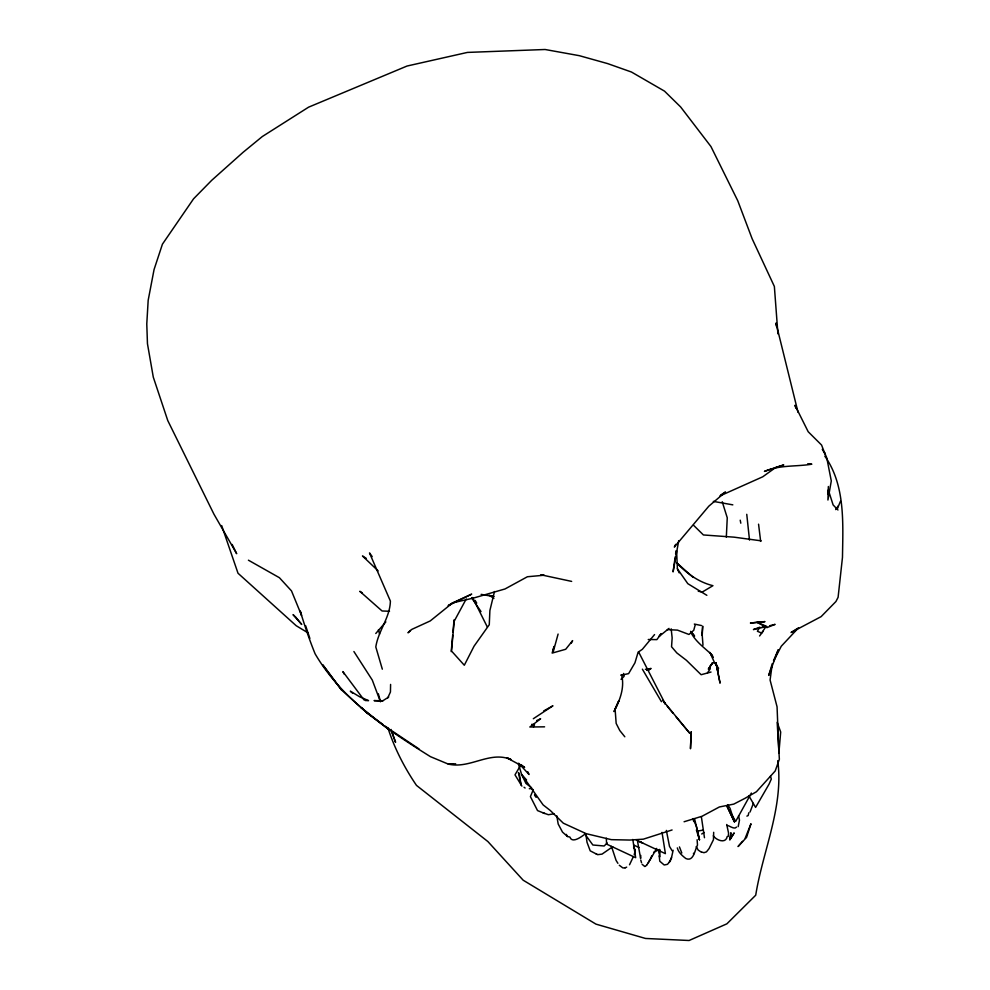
<?xml version="1.0" encoding="UTF-8"?>
<svg xmlns="http://www.w3.org/2000/svg" width="990" height="990" viewBox="0 0 990 990"><rect width="100%" height="100%" fill="white"/><g stroke="black" fill="none" stroke-linecap="round" stroke-linejoin="round"><path stroke-width="1.49" d="M659.687 849.655L659.637 857.068L659.328 850.076M390.592 684.424L390.444 691.985L387.709 697.962M713.679 832.318L713.456 839.718L709.063 848.603L706.452 851.87L703.964 852.699L701.972 852.105M828.358 486.523L827.925 500.024L831.291 480.942L826.786 457.912L824.299 451.972M828.123 494.381L828.296 489.901L833.11 504.912L837.961 509.999M726.326 537.162L727.254 517.782L722.23 501.744M640.777 855.459L640.617 858.466L637.56 841.401L641.136 841.995M748.799 812.778L748.18 815.537L746.893 816.119M702.096 633.538L702.69 626.113L702.232 635.394L702.096 633.538L702.987 645.245M451.23 651.581L452.69 635.184M452.962 632.214L453.754 623.267M659.179 853.108L659.575 849.408M728.232 836.451L728.591 833.258L726.722 824.509M675.192 556.85L673.076 571.911L678.732 540.664M675.613 553.843L676.034 550.824M553.076 652.348L558.1 634.058M738.193 826.638L739.481 820.091L738.552 815.785M727.229 836.513C725.781 844.111 716.29 840.225 713.295 835.795M671.232 858.961L673.138 850.249M494.493 591.525L489.889 610.533L489.27 624.727L474.074 646.161L464.31 665.243L451.514 651.024L454.311 619.728L453.89 621.782L466.228 598.975M553.002 650.665L554.054 646.47L552.135 653.091L565.698 649.279L572.628 640.629L571.23 643.302M695.227 624.801L693.755 630.284L688.966 634.466L677.482 630.123L667.347 629.603M837.379 508.724L840.485 501.212M651.074 857.736L651.68 855.917M697.121 839.73L697.492 845.138C694.968 849.111 693.854 862.24 685.81 858.516C682.271 855.719 678.422 852.501 677.309 847.91M670.614 860.545L667.495 864.332L664.191 864.988L659.773 861.213L659.241 855.867M524.032 787.248L525.121 788.015M753.378 803.36L750.036 812.048M650.987 857.996L646.891 864.926M745.185 838.221L750.977 823.742L746.547 837.391L738.057 846.561L742.512 841.351M533.338 789.55L530.417 796.604L537.533 810.587L544.735 813.495M633.229 856.944L629.529 864.765M736.572 827.083C734.592 829.892 729.692 825.858 727.402 825.437M773.499 660.813L778.239 649.787L768.723 675.415L772.311 663.572L770.084 680.019L777.063 706.823L778.895 752.92L780.689 732.043L777.162 722.279L779.365 759.231L775.207 770.962L756.422 791.752L745.049 798.287L733.763 804.115L719.396 806.961L702.059 816.255L684.09 821.75M751.361 793.052L735.657 821.428L731.14 813.594M634.231 854.741L635.295 849.89L633.55 847.155M533.511 726.908L534.538 724.73L531.717 724.358M669.277 862.34L671.517 857.563M675.65 544.351L674.338 547.086L708.828 506.175L725.497 491.993L720.683 495M773.685 660.899L781.271 646.235L798.546 627.784L791.072 632.511L821.118 616.634L835.931 601.524L838.097 597.317L842.478 557.321C842.96 523.413 845.472 485.187 824.794 456.105M648.351 862.711L656.716 848.405M712.528 662.793L708.432 669.03L712.528 662.793L716.055 663.139L720.064 683.162L715.931 662.619L718.295 673.25L717.775 669.03M520.629 765.332L514.986 774.836L521.891 786.11M707.479 672.854L710.313 668.733L709.669 666.876L712.317 663.312M835.696 509.603L838.32 505.803M661.159 633.625L656.89 639.627L648.252 639.503M660.615 634.318L659.043 636.521L669.03 628.415M759.577 635.964L763.179 631.212M375.779 633.489L385.853 621.893M646.619 865.235L645.208 866.411M654.551 634.578L642.386 649.267L638.117 652.224L634.949 662.817L628.613 673.621L620.891 675.254L621.522 674.648C624.962 687.555 619.851 700.227 614.01 711.575L618.75 700.97L615.099 709.013L616.164 723.418L619.777 730.521L624.814 736.783M584.075 834.793C580.722 837.231 572.059 843.591 569.856 837.057L567.493 836.501L562.506 832.107L558.187 824.014L556.764 815.735M410.33 630.457L408.016 632.808L411.815 629.38L430.229 620.94L452.665 602.848L471.698 594.124L448.161 605.62L452.665 602.848L473.468 598.059L505.011 588.963L527.398 576.749L544.116 575.227L540.849 574.782L571.651 581.402M607.192 843.022L604.148 845.992L592.849 845.002L584.558 833.543M621.039 679.326L624.084 676.368L623.539 673.435M533.325 718.728L552.927 705.808L543.696 710.931M388.699 697.022L382.313 701.106L374.047 700.611L382.92 700.734M612.711 846.722L602.031 854.123L597.663 854.667L596.067 853.813M701.712 833.988L704.199 832.503M711.018 672.037L701.13 674.722L686.392 660.28L676.863 652.967L671.554 646.767L672.148 637.907L671.183 628.836M653.635 852.291L658.857 849.766M719.866 495.953L762.733 476.796L775.888 467.342L783.758 464.941L764.441 471.401C779.365 464.842 796.195 466.773 811.825 464.199L807.692 463.79M626.67 867.129L625.284 867.735M536.716 720.534L540.614 718.79L529.836 727.007L544.587 726.833M646.928 669.945L651.123 668.473L645.381 669.314M672.086 829.966L643.314 839.173L629.801 840.052L611.337 839.656L586.216 833.679L563.298 823.173L550.341 810.538L543.114 804.895L521.631 774.551L518.29 763.451M625.024 868.044L622.76 867.846L619.282 865.248M769.564 625.754L775.108 624.368L766.916 627.623L757.127 622.339L750.408 623.032L764.998 621.609L757.127 622.339L765.406 625.866M766.792 626.46L753.427 629.578L759.8 627.202L757.412 631.286L761.619 633.056L766.161 626.262L762.35 626.831M554.004 813.805L548.373 814.721L542.966 812.765M646.99 670.168L649.626 669.574L646.767 669.982M698.457 830.944L702.937 830.127M529.316 788.733L531.754 788.547M455.647 763.81L448.21 764.057L430.464 756.669C386.694 729.333 341.723 699.373 315.105 653.808C309.387 639.812 304.598 625.494 300.242 611.053L301.542 615.384L291.506 590.919L279.415 577.715L248.416 560.192M452.776 763.748L448.21 764.057C469.891 769.379 489.666 750.47 510.964 759.553L507.14 757.734M365.186 700.512L368.552 700.623L359.63 696.762L350.311 691.168L352.589 693.161M389.515 611.251L382.091 610.991L359.791 591.302L362.303 592.874M761.1 540.825L734.073 537.162L703.407 534.959L693.47 525.195M701.477 625.544L694.324 624.059M481.115 594.371L494.084 596.624L490.434 595.534M713.32 501.386L732.823 504.851M698.259 591.253L702.356 591.995L712.936 585.684C698.532 582.12 686.503 573.346 676.529 562.629L693.198 577.418M644.799 866.535L642.139 864.307M640.889 842.416L642.819 843.072M596.859 854.271L590.201 850.831L587.021 842.292L585.932 834.669M701.489 852.279L698.185 850.051L696.205 846.623M633.55 845.002L639.045 847.527M636.31 840.077L665.404 853.665L662.025 832.392M507.313 758.08L524.613 767.411L521.198 764.8M307.816 632.746L296.196 625.717L238.008 573.235L221.661 525.554M706.848 595.312L687.803 583.667L677.408 568.804L676.591 550.811M366.25 558.348L362.464 555.972L378.131 570.859M418.993 748.923L392.572 731.288M383.043 724.618L367.884 713.629L360.991 707.466L389.577 730.187M385.432 726.289L389.008 728.788M489.221 595.176L493.886 598.467M531.618 787.768L525.975 783.424L521.631 774.551L526.569 779.971M341.34 689.721L322.876 665.02L341.34 689.721L367.884 713.629M690.884 632.511C696.069 642.287 705.016 648.116 712.553 655.516M518.797 763.315L529.019 774.489L527.818 771.792M667.235 706.254L673.089 713.283M676.021 716.785L689.696 733.169L663.993 701.935L665.28 703.915L638.525 651.791M691.8 632.585L694.596 636.137L690.612 631.335M662.545 700.277L665.28 703.915M718.641 668.287L714.644 662.892L709.855 652.385L713.122 657.533L710.573 653.598M372.19 556.59L369.493 552.94L390.394 601.091C389.986 617.785 378.217 630.853 375.804 646.965L382.326 669.178M364.072 699.98L342.874 671.604L344.347 674.289M471.624 597.898L481.004 611.572M617.896 863.317L616.077 860.384L611.474 846.401M727.638 804.709L730.026 808.273L734.432 821.873L726.722 805.662L734.432 821.873M353.9 651.531L372.289 680.08L380.42 701.786M672.247 850.955L669.512 846.413L666.357 830.412M475.15 600.435L476.722 603.083M822.269 449.287L825.041 454.014L821.576 445.055L808.187 431.727L794.995 405.306L795.873 408.202M642.374 669.153L661.419 701.675M567.493 836.501L566.28 834.372M748.824 795.675L755.593 807.419L769.082 784.092L771.309 779.056L770.48 776.197M472.589 597.527L487.315 626.979M232.155 544.475L236.672 553.707L213.902 514.107L167.78 420.601L153.289 377.14L147.46 343.728L146.78 323.928L148.178 300.304L154.069 269.528L162.422 244.184L193.57 198.804L211.736 180.291L243.057 152.336L262.325 136.533L308.595 107.167L407.051 66.033L467.404 52.421L545.094 49.5L579.311 55.675L607.575 63.583L631.459 72.023L664.5 91.13L680.65 106.969L710.956 146.557L737.773 200.784L752.128 238.714L774.366 286.457L777.917 333.865M677.408 568.804L679.152 572.839M693.111 818.557L696.49 826.613L699.485 839.805L696.391 829.954M679.449 846.908L681.801 852.996M391.248 730.744L395.579 742.314L391.075 729.432M305.613 625.655L309.858 638.389M692.876 818.693L693.755 821.514M378.316 693.792L380.42 701.229M387.969 728.009C394.428 748.279 404.526 767.819 416.493 785.404L487.884 841.549L523.178 880.209L595.955 924.128L645.505 938.458L689.077 940.5L726.883 923.831L755.716 895.207C762.82 850.67 783.907 806.541 777.744 760.666M641.532 862.711L640.765 860.062M378.452 629.751L379.566 634.07M798.039 412.323L775.987 323.049L776.296 326.118M694.547 818.718L699.485 839.805M740.223 520.183L740.805 523.19M632.796 839.458L635.679 857.687L606.598 844.111L606.313 838.184M701.378 816.837L704.472 837.713M758.563 524.18L760.654 541.382M693.507 853.244L693.606 854.11M746.757 514.317L749.504 540.095M691.168 731.957L690.488 748.576L691.168 731.957M730.917 832.986L729.865 839.743L734.023 833.122L729.865 839.743L730.917 832.986M295.911 617.438L293.052 614.617L301.727 624.467L295.911 617.438M536.085 796.95L534.575 794.945L536.085 796.95M519.404 774.254L518.438 772.534L521.037 784.983L519.404 774.254"/></g></svg>
